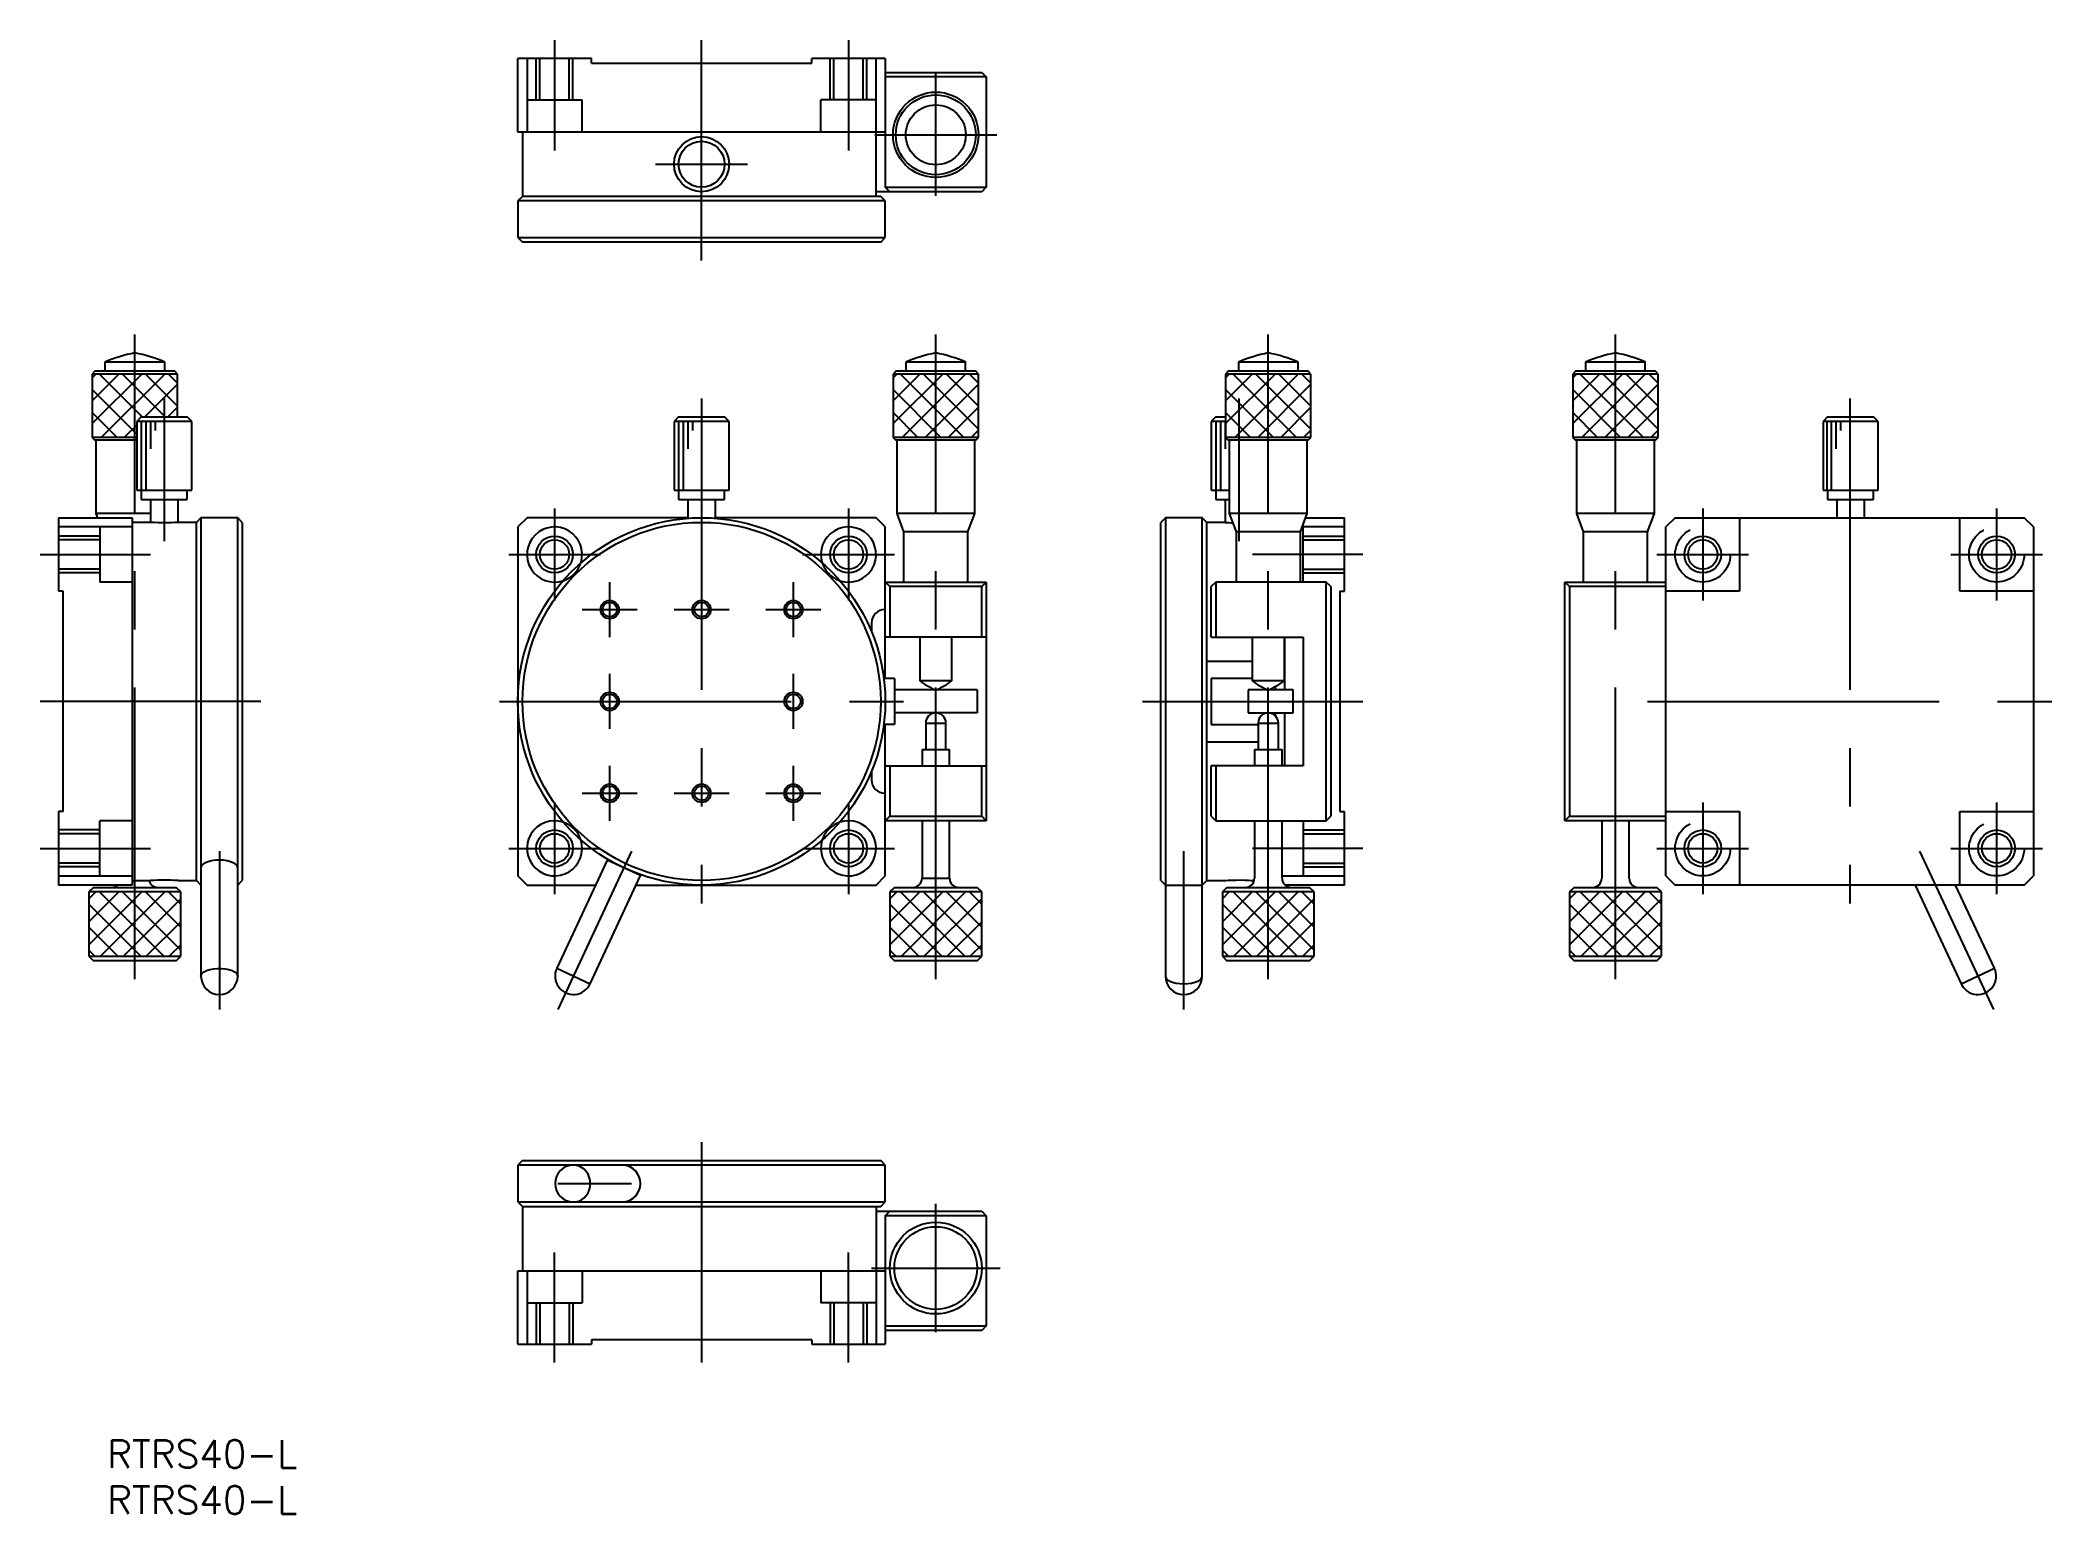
# Model space of a CAD drawing. Extents: x -72 to 147, y -88 to 72.
import ezdxf

# ---------------------------------------------------------------- set-up
doc = ezdxf.new("R2010")
doc.units = 0
doc.linetypes.add('CENTER', pattern=[50.8, 31.75, -6.35, 6.35, -6.35])
doc.linetypes.add('DASHED', pattern=[19.05, 12.7, -6.35])
doc.layers.get('0').update_dxf_attribs({"linetype": 'CONTINUOUS'})
doc.layers.add('CENTER', color=1, linetype='CENTER')
doc.styles.get("Standard").update_dxf_attribs({"font": 'txt.shx', "height": 3, "bigfont": 'bigfont.shx'})

msp = doc.modelspace()

# ---------------------------------------------------------------- linework, layer by layer
at = {"color": 7, "linetype": 'CONTINUOUS'}
for p, q in [((-20, 62), (-20, 70)), ((-12, 70), (-20, 70)), ((-19, 70), (-19, 62)), ((-12, 69.5), (-12, 70)), ((-12, 69.5), (12, 69.5)), ((20, 70), (12, 70)), ((12, 69.5), (12, 70)), ((19, 55), (19, 70)), ((20, 70), (20, 56)), ((20, 68.5), (30.5, 68.5)), ((31, 68), (20, 68)), ((30.5, 68.5), (31, 68)), ((31, 68), (31, 56)), ((20, 62), (-20, 62)), ((-19.5, 62), (-19.5, 55)), ((-19.5, 55), (-20, 54.5)), ((19.5, 55), (-19.5, 55)), ((30.5, 55.5), (19, 55.5)), ((20, 54.5), (19.5, 55)), ((20.5, 55.5), (20, 56)), ((20, 56), (31, 56)), ((31, 56), (30.5, 55.5)), ((20, 54.5), (-20, 54.5)), ((-20, 54.5), (-20, 50.5)), ((20, 50.5), (20, 54.5)), ((-20, 50.5), (20, 50.5)), ((-20, 50.5), (-19.5, 50)), ((19.5, 50), (20, 50.5)), ((19.5, 50), (-19.5, 50)), ((-66.05, 35.95), (-66.35, 35.65)), ((-65.95, 35.65), (-66.35, 35.25)), ((-63.45, 35.65), (-66.35, 32.75)), ((-60.95, 35.65), (-66.35, 30.25)), ((-57.05, 35.65), (-66.35, 35.65)), ((-66.35, 35.65), (-66.35, 28.75)), ((-57.35, 35.95), (-66.05, 35.95)), ((-60.89, 31), (-65.54, 35.65)), ((-58.45, 35.65), (-65.35, 28.75)), ((-58.45, 36.95), (-64.96, 36.95)), ((-64.96, 36.95), (-64.96, 35.95)), ((-58.39, 31), (-63.04, 35.65)), ((-57.05, 32.16), (-60.54, 35.65)), ((-58.45, 35.95), (-58.45, 36.95)), ((-57.05, 34.66), (-58.04, 35.65)), ((-57.05, 35.65), (-57.35, 35.95)), ((-57.05, 31), (-57.05, 35.65)), ((21.15, 35.95), (20.85, 35.65)), ((21.25, 35.65), (20.85, 35.25)), ((23.75, 35.65), (20.85, 32.75)), ((26.25, 35.65), (20.85, 30.25)), ((30.15, 35.65), (20.85, 35.65)), ((20.85, 35.65), (20.85, 28.75)), ((29.85, 35.95), (21.15, 35.95)), ((28.56, 28.75), (21.66, 35.65)), ((28.75, 35.65), (21.85, 28.75)), ((28.75, 36.95), (22.25, 36.95)), ((22.25, 36.95), (22.25, 35.95)), ((30.15, 29.66), (24.16, 35.65)), ((30.15, 32.16), (26.66, 35.65)), ((28.75, 35.95), (28.75, 36.95)), ((30.15, 34.66), (29.16, 35.65)), ((30.15, 35.65), (29.85, 35.95)), ((30.15, 28.75), (30.15, 35.65)), ((57.35, 35.95), (57.05, 35.65)), ((57.45, 35.65), (57.05, 35.25)), ((59.95, 35.65), (57.05, 32.75)), ((62.45, 35.65), (57.05, 30.25)), ((66.35, 35.65), (57.05, 35.65)), ((57.05, 35.65), (57.05, 28.75)), ((66.05, 35.95), (57.35, 35.95)), ((64.76, 28.75), (57.86, 35.65)), ((64.95, 35.65), (58.05, 28.75)), ((64.95, 36.95), (58.44, 36.95)), ((58.44, 36.95), (58.44, 35.95)), ((66.35, 29.66), (60.36, 35.65)), ((66.35, 32.16), (62.86, 35.65)), ((64.95, 35.95), (64.95, 36.95)), ((66.35, 34.66), (65.36, 35.65)), ((66.35, 35.65), (66.05, 35.95)), ((66.35, 28.75), (66.35, 35.65)), ((95.15, 35.95), (94.85, 35.65)), ((95.25, 35.65), (94.85, 35.25)), ((97.75, 35.65), (94.85, 32.75)), ((100.25, 35.65), (94.85, 30.25)), ((104.15, 35.65), (94.85, 35.65)), ((94.85, 35.65), (94.85, 28.75)), ((103.85, 35.95), (95.15, 35.95)), ((102.56, 28.75), (95.66, 35.65)), ((102.75, 35.65), (95.85, 28.75)), ((102.75, 36.95), (96.24, 36.95)), ((96.24, 36.95), (96.24, 35.95)), ((104.15, 29.66), (98.16, 35.65)), ((104.15, 32.16), (100.66, 35.65)), ((102.75, 35.95), (102.75, 36.95)), ((104.15, 34.66), (103.16, 35.65)), ((104.15, 35.65), (103.85, 35.95)), ((104.15, 28.75), (104.15, 35.65)), ((-61.5, 29.11), (-66.35, 33.96)), ((-57.05, 34.55), (-60.6, 31)), ((26.06, 28.75), (20.85, 33.96)), ((30.15, 34.55), (24.35, 28.75)), ((62.26, 28.75), (57.05, 33.96)), ((66.35, 34.55), (60.55, 28.75)), ((100.06, 28.75), (94.85, 33.96)), ((104.15, 34.55), (98.35, 28.75)), ((-63.64, 28.75), (-66.35, 31.46)), ((-61, 31), (-61.5, 30.5)), ((-61, 31), (-56, 31)), ((-57.05, 32.05), (-58.1, 31)), ((-55.5, 30.5), (-56, 31)), ((-2.5, 31), (-3, 30.5)), ((-2.5, 31), (2.5, 31)), ((3, 30.5), (2.5, 31)), ((23.56, 28.75), (20.85, 31.46)), ((30.15, 32.05), (26.85, 28.75)), ((56, 31), (55.5, 30.5)), ((56, 31), (57.05, 31)), ((59.76, 28.75), (57.05, 31.46)), ((66.35, 32.05), (63.05, 28.75)), ((97.56, 28.75), (94.85, 31.46)), ((104.15, 32.05), (100.85, 28.75)), ((122.6, 31), (122.1, 30.5)), ((122.6, 31), (127.6, 31)), ((128.1, 30.5), (127.6, 31)), ((-61.5, 28.75), (-66.35, 28.75)), ((-66.35, 28.75), (-66.05, 28.45)), ((-61.5, 30.1), (-62.85, 28.75)), ((-55.5, 30.5), (-61.5, 30.5)), ((-61.5, 30.5), (-61.5, 23)), ((-61, 30.5), (-61, 23)), ((-60.5, 30.5), (-60.5, 23)), ((-60, 30.5), (-60, 27.5)), ((-59.5, 30.5), (-59.5, 29.5)), ((-55.5, 23), (-55.5, 30.5)), ((3, 30.5), (-3, 30.5)), ((-3, 30.5), (-3, 23)), ((-2.5, 30.5), (-2.5, 23)), ((-2, 30.5), (-2, 23)), ((-1.5, 30.5), (-1.5, 27.5)), ((-1, 30.5), (-1, 29.5)), ((3, 23), (3, 30.5)), ((30.15, 28.75), (20.85, 28.75)), ((20.85, 28.75), (21.15, 28.45)), ((30.15, 29.55), (29.35, 28.75)), ((29.85, 28.45), (30.15, 28.75)), ((57.05, 30.5), (55.5, 30.5)), ((55.5, 30.5), (55.5, 23)), ((56, 30.5), (56, 23)), ((56.5, 30.5), (56.5, 23)), ((57, 30.5), (57, 27.5)), ((66.35, 28.75), (57.05, 28.75)), ((57.05, 28.75), (57.35, 28.45)), ((66.35, 29.55), (65.55, 28.75)), ((66.05, 28.45), (66.35, 28.75)), ((104.15, 28.75), (94.85, 28.75)), ((94.85, 28.75), (95.15, 28.45)), ((104.15, 29.55), (103.35, 28.75)), ((103.85, 28.45), (104.15, 28.75)), ((128.1, 30.5), (122.1, 30.5)), ((122.1, 30.5), (122.1, 23)), ((122.5, 30.5), (122.5, 23)), ((123, 30.5), (123, 23)), ((123.5, 30.5), (123.5, 27.5)), ((124, 30.5), (124, 29.5)), ((128.1, 23), (128.1, 30.5)), ((-61.5, 28.45), (-66.05, 28.45)), ((-65.95, 28.45), (-65.95, 20.45)), ((29.85, 28.45), (21.15, 28.45)), ((21.25, 28.45), (21.25, 20.45)), ((29.75, 20.45), (29.75, 28.45)), ((66.05, 28.45), (57.35, 28.45)), ((57.45, 28.45), (57.45, 20.45)), ((65.95, 20.45), (65.95, 28.45)), ((103.85, 28.45), (95.15, 28.45)), ((95.25, 28.45), (95.25, 20.45)), ((103.75, 20.45), (103.75, 28.45)), ((-61.5, 23), (-55.5, 23)), ((-61, 23), (-61, 22)), ((-61, 22), (-56, 22)), ((-60, 22), (-60, 19.5)), ((-57, 19.5), (-57, 22)), ((-56, 22), (-56, 23)), ((-3, 23), (3, 23)), ((-2.5, 23), (-2.5, 22)), ((-2.5, 22), (2.5, 22)), ((-1.5, 22), (-1.5, 19.94)), ((1.5, 19.94), (1.5, 22)), ((2.5, 22), (2.5, 23)), ((55.5, 23), (57.45, 23)), ((56, 23), (56, 22)), ((56, 22), (57.45, 22)), ((57, 22), (57, 19.5)), ((122.1, 23), (128.1, 23)), ((122.6, 23), (122.6, 22)), ((122.6, 22), (127.6, 22)), ((123.6, 22), (123.6, 20)), ((126.6, 20), (126.6, 22)), ((127.6, 22), (127.6, 23)), ((-70, 20), (-62, 20)), ((-70, 20), (-70, 12)), ((-60, 20.45), (-65.95, 20.45)), ((-65.95, 20.45), (-65.78, 20)), ((-62, 20), (-62, -20)), ((-54.5, 20), (-55, 19.5)), ((-54.5, 20), (-54.5, -29.91)), ((-50.5, 20), (-54.5, 20)), ((-50.5, -29.91), (-50.5, 20)), ((-50, 19.5), (-50.5, 20)), ((-19, 20), (-20, 19)), ((-1.5, 20), (-19, 20)), ((19, 20), (1.5, 20)), ((20, 19), (19, 20)), ((29.75, 20.45), (21.25, 20.45)), ((21.25, 20.45), (22, 18.45)), ((29, 18.45), (29.75, 20.45)), ((50.5, 20), (50, 19.5)), ((50.5, 20), (50.5, -29.91)), ((54.5, 20), (50.5, 20)), ((54.5, -29.91), (54.5, 20)), ((55, 19.5), (54.5, 20)), ((65.95, 20.45), (57.45, 20.45)), ((57.45, 20.45), (58.2, 18.45)), ((65.2, 18.45), (65.95, 20.45)), ((65.78, 20), (70, 20)), ((70, 12), (70, 20)), ((103.75, 20.45), (95.25, 20.45)), ((95.25, 20.45), (96, 18.45)), ((103, 18.45), (103.75, 20.45)), ((106, 20), (105, 19)), ((106, 20), (144, 20)), ((113, 20), (113, 12)), ((137, 12), (137, 20)), ((145, 19), (144, 20)), ((-62, 19), (-70, 19)), ((-60, 19.5), (-62, 19.5)), ((-55, 19.5), (-57, 19.5)), ((-55, -19.5), (-55, 19.5)), ((-50, 19.5), (-50, -19.5)), ((-20, 19), (-20, -19)), ((20, 2.5), (20, 19)), ((29, 18.45), (22, 18.45)), ((22, 18.45), (22, 13)), ((29, 13), (29, 18.45)), ((50, -19.5), (50, 19.5)), ((55, -19.5), (55, 19.5)), ((57, 19.5), (55, 19.5)), ((65.2, 18.45), (58.2, 18.45)), ((58.2, 18.45), (58.2, 13)), ((65.2, 13), (65.2, 18.45)), ((70, 19), (65.41, 19)), ((103, 18.45), (96, 18.45)), ((96, 18.45), (96, 13)), ((103, 13), (103, 18.45)), ((105, -19), (105, 19)), ((145, 19), (145, -19)), ((-69.5, 12), (-70, 12)), ((-69.5, -12), (-69.5, 12)), ((20, 13), (31, 13)), ((20.5, 12.5), (20, 13)), ((20.5, 12.5), (20.5, 7)), ((30.5, 12.5), (20.5, 12.5)), ((31, 13), (30.5, 12.5)), ((30.5, 7), (30.5, 12.5)), ((31, 13), (31, -13)), ((56, 13), (55.5, 12.5)), ((55.5, 7), (55.5, 12.5)), ((68, 13), (56, 13)), ((56, 13), (56, 7)), ((68, -13), (68, 13)), ((68.5, 12.5), (68, 13)), ((68.5, 12.5), (68.5, -12.5)), ((69.5, 12), (69.5, -12)), ((69.5, 12), (70, 12)), ((94, 13), (105, 13)), ((94, -13), (94, 13)), ((94.5, 12.5), (94, 13)), ((105, 12.5), (94.5, 12.5)), ((94.5, 12.5), (94.5, -12.5)), ((113, 12), (105, 12)), ((145, 12), (137, 12)), ((20, 10), (19.96, 10)), ((18.51, 8.55), (18.51, 7.57)), ((31, 7), (20, 7)), ((23.75, 7), (23.75, 2.25)), ((27.25, 2.25), (27.25, 7)), ((55.5, 7), (65.5, 7)), ((59.95, 7), (59.95, 2.25)), ((63.45, 2.25), (63.45, 7)), ((63.5, 1.25), (63.5, 7)), ((65.5, 7), (65.5, -7)), ((55, 4.39), (59.95, 4.39)), ((21, 2.5), (19.84, 2.5)), ((21, 2.5), (21, -2.5)), ((27.25, 2.25), (23.75, 2.25)), ((59.95, 2.5), (55.5, 2.5)), ((55.5, 2.5), (55.5, -2.5)), ((63.45, 2.25), (59.95, 2.25)), ((30, 1.25), (21, 1.25)), ((30, 1.25), (30, -1.25)), ((59.5, 1.25), (59.5, -1.25)), ((64.4, 1.25), (59.5, 1.25)), ((62.5, 1.25), (62.5, 1.63)), ((64.4, -1.25), (64.4, 1.25)), ((30, -1.25), (21, -1.25)), ((59.5, -1.25), (64.4, -1.25)), ((62.5, -1.6), (62.5, -1.25)), ((63.5, -7), (63.5, -1.25)), ((21, -2.5), (19.84, -2.5)), ((20, -19), (20, -2.5)), ((24.4, -2.35), (26.6, -2.35)), ((24.4, -2.35), (24.4, -5.25)), ((26.6, -5.25), (26.6, -2.35)), ((55.5, -2.5), (60.6, -2.5)), ((60.6, -2.35), (62.8, -2.35)), ((60.6, -2.35), (60.6, -5.25)), ((62.8, -5.25), (62.8, -2.35)), ((24, -5.25), (27, -5.25)), ((24, -5.25), (24, -7)), ((27, -7), (27, -5.25)), ((55, -4.39), (60.6, -4.39)), ((60.2, -5.25), (63.2, -5.25)), ((60.2, -5.25), (60.2, -7)), ((63.2, -7), (63.2, -5.25)), ((18.51, -7.57), (18.51, -8.55)), ((20, -7), (31, -7)), ((20.5, -7), (20.5, -12.5)), ((30.5, -12.5), (30.5, -7)), ((55.5, -12.5), (55.5, -7)), ((65.5, -7), (55.5, -7)), ((56, -7), (56, -13)), ((19.96, -10), (20, -10)), ((-70, -12), (-70, -20)), ((-69.5, -12), (-70, -12)), ((20, -13), (20.5, -12.5)), ((31, -13), (20, -13)), ((20.5, -12.5), (30.5, -12.5)), ((24, -13), (24, -19.25)), ((27, -19.25), (27, -13)), ((30.5, -12.5), (31, -13)), ((55.5, -12.5), (56, -13)), ((56, -13), (68, -13)), ((60.2, -13), (60.2, -19.25)), ((63.2, -19.25), (63.2, -13)), ((68, -13), (68.5, -12.5)), ((69.5, -12), (70, -12)), ((70, -20), (70, -12)), ((94, -13), (94.5, -12.5)), ((105, -13), (94, -13)), ((94.5, -12.5), (105, -12.5)), ((98, -13), (98, -19.25)), ((101, -19.25), (101, -13)), ((105, -12), (113, -12)), ((113, -12), (113, -20)), ((137, -12), (145, -12)), ((137, -20), (137, -12)), ((-10.26, -17.28), (-15.76, -29.06)), ((-6.64, -18.97), (-10.26, -17.28)), ((-70, -19), (-62, -19)), ((-62, -19.5), (-59.98, -19.5)), ((-57, -19.5), (-55, -19.5)), ((-55, -19.5), (-54.5, -20)), ((-50.5, -20), (-50, -19.5)), ((-20, -19), (-19, -20)), ((-12.13, -30.75), (-6.64, -18.97)), ((19, -20), (20, -19)), ((24, -19.25), (27, -19.25)), ((50, -19.5), (50.5, -20)), ((54.5, -20), (55, -19.5)), ((55, -19.5), (57, -19.5)), ((59.98, -19.5), (60.17, -19.5)), ((63.2, -19), (70, -19)), ((105, -19), (106, -20)), ((144, -20), (145, -19)), ((-62, -20), (-70, -20)), ((-66.2, -20.25), (-66.7, -20.75)), ((-65.95, -20.75), (-66.7, -21.5)), ((-63.45, -20.75), (-66.7, -24)), ((-60.95, -20.75), (-66.7, -26.5)), ((-56.7, -20.75), (-66.7, -20.75)), ((-66.7, -20.75), (-66.7, -27.75)), ((-66.2, -20.25), (-57.2, -20.25)), ((-58.54, -27.75), (-65.54, -20.75)), ((-58.45, -20.75), (-65.45, -27.75)), ((-56.7, -27.09), (-63.04, -20.75)), ((-56.7, -21.5), (-62.95, -27.75)), ((-56.7, -24.59), (-60.54, -20.75)), ((-56.7, -22.09), (-58.04, -20.75)), ((-56.7, -20.75), (-57.2, -20.25)), ((-56.7, -27.75), (-56.7, -20.75)), ((-19, -20), (-11.53, -20)), ((-7.12, -20), (19, -20)), ((21, -20.25), (20.5, -20.75)), ((21.25, -20.75), (20.5, -21.5)), ((23.75, -20.75), (20.5, -24)), ((26.25, -20.75), (20.5, -26.5)), ((30.5, -20.75), (20.5, -20.75)), ((20.5, -20.75), (20.5, -27.75)), ((21, -20.25), (30, -20.25)), ((28.66, -27.75), (21.66, -20.75)), ((28.75, -20.75), (21.75, -27.75)), ((30.5, -27.09), (24.16, -20.75)), ((30.5, -21.5), (24.25, -27.75)), ((30.5, -24.59), (26.66, -20.75)), ((30.5, -22.09), (29.16, -20.75)), ((30.5, -20.75), (30, -20.25)), ((30.5, -27.75), (30.5, -20.75)), ((50.5, -20), (54.5, -20)), ((57.2, -20.25), (56.7, -20.75)), ((57.45, -20.75), (56.7, -21.5)), ((59.95, -20.75), (56.7, -24)), ((62.45, -20.75), (56.7, -26.5)), ((66.7, -20.75), (56.7, -20.75)), ((56.7, -20.75), (56.7, -27.75)), ((57.2, -20.25), (66.2, -20.25)), ((64.86, -27.75), (57.86, -20.75)), ((64.95, -20.75), (57.95, -27.75)), ((66.7, -27.09), (60.36, -20.75)), ((66.7, -21.5), (60.45, -27.75)), ((66.7, -24.59), (62.86, -20.75)), ((70, -20), (63.54, -20)), ((66.7, -22.09), (65.36, -20.75)), ((66.7, -20.75), (66.2, -20.25)), ((66.7, -27.75), (66.7, -20.75)), ((95, -20.25), (94.5, -20.75)), ((95.25, -20.75), (94.5, -21.5)), ((97.75, -20.75), (94.5, -24)), ((100.25, -20.75), (94.5, -26.5)), ((104.5, -20.75), (94.5, -20.75)), ((94.5, -20.75), (94.5, -27.75)), ((95, -20.25), (104, -20.25)), ((102.66, -27.75), (95.66, -20.75)), ((102.75, -20.75), (95.75, -27.75)), ((104.5, -27.09), (98.16, -20.75)), ((104.5, -21.5), (98.25, -27.75)), ((104.5, -24.59), (100.66, -20.75)), ((104.5, -22.09), (103.16, -20.75)), ((104.5, -20.75), (104, -20.25)), ((104.5, -27.75), (104.5, -20.75)), ((144, -20), (106, -20)), ((132.12, -20), (137.13, -30.75)), ((140.76, -29.06), (136.53, -20)), ((-61.04, -27.75), (-66.7, -22.09)), ((-56.7, -24), (-60.45, -27.75)), ((26.16, -27.75), (20.5, -22.09)), ((30.5, -24), (26.75, -27.75)), ((62.36, -27.75), (56.7, -22.09)), ((66.7, -24), (62.95, -27.75)), ((100.16, -27.75), (94.5, -22.09)), ((104.5, -24), (100.75, -27.75)), ((-63.54, -27.75), (-66.7, -24.59)), ((23.66, -27.75), (20.5, -24.59)), ((59.86, -27.75), (56.7, -24.59)), ((97.66, -27.75), (94.5, -24.59)), ((-66.04, -27.75), (-66.7, -27.09)), ((-66.7, -27.75), (-56.7, -27.75)), ((-66.7, -27.75), (-66.2, -28.25)), ((-57.2, -28.25), (-66.2, -28.25)), ((-56.7, -26.5), (-57.95, -27.75)), ((-57.2, -28.25), (-56.7, -27.75)), ((21.16, -27.75), (20.5, -27.09)), ((20.5, -27.75), (30.5, -27.75)), ((20.5, -27.75), (21, -28.25)), ((30, -28.25), (21, -28.25)), ((30.5, -26.5), (29.25, -27.75)), ((30, -28.25), (30.5, -27.75)), ((57.36, -27.75), (56.7, -27.09)), ((56.7, -27.75), (66.7, -27.75)), ((56.7, -27.75), (57.2, -28.25)), ((66.2, -28.25), (57.2, -28.25)), ((66.7, -26.5), (65.45, -27.75)), ((66.2, -28.25), (66.7, -27.75)), ((95.16, -27.75), (94.5, -27.09)), ((94.5, -27.75), (104.5, -27.75)), ((94.5, -27.75), (95, -28.25)), ((104, -28.25), (95, -28.25)), ((104.5, -26.5), (103.25, -27.75)), ((104, -28.25), (104.5, -27.75)), ((-15.76, -29.06), (-12.13, -30.75)), ((137.13, -30.75), (140.76, -29.06)), ((-19.5, -50), (-20, -50.5)), ((-19.5, -50), (19.5, -50)), ((20, -50.5), (19.5, -50)), ((20, -50.5), (-20, -50.5)), ((-20, -50.5), (-20, -54.5)), ((20, -54.5), (20, -50.5)), ((-20, -54.5), (20, -54.5)), ((-20, -54.5), (-19.5, -55)), ((19.5, -55), (20, -54.5)), ((-19.5, -55), (19.5, -55)), ((-19.5, -55), (-19.5, -62)), ((19, -55), (19, -70)), ((19, -55.5), (30.5, -55.5)), ((20, -56), (20.5, -55.5)), ((31, -56), (20, -56)), ((20, -56), (20, -70)), ((30.5, -55.5), (31, -56)), ((31, -56), (31, -68)), ((-20, -70), (-20, -62)), ((-20, -62), (20, -62)), ((-19, -62), (-19, -70)), ((-20, -70), (-12, -70)), ((-12, -69.5), (-12, -70)), ((12, -69.5), (-12, -69.5)), ((12, -69.5), (12, -70)), ((12, -70), (20, -70)), ((20, -68), (31, -68)), ((30.5, -68.5), (20, -68.5)), ((31, -68), (30.5, -68.5))]:
    msp.add_line(p, q, dxfattribs=at)
at = {"color": 3, "linetype": 'DASHED'}
for p, q in [((-18, 65.5), (-18, 70)), ((-17.6, 65.5), (-17.6, 70)), ((-14.4, 65.5), (-14.4, 70)), ((-14, 65.5), (-14, 70)), ((14, 65.5), (14, 70)), ((14.4, 65.5), (14.4, 70)), ((17.6, 65.5), (17.6, 70)), ((18, 65.5), (18, 70)), ((-19, 65.5), (-13, 65.5)), ((-13, 62), (-13, 65.5)), ((13, 62), (13, 65.5)), ((19, 65.5), (13, 65.5)), ((-65.5, 18), (-70, 18)), ((-65.5, 17.6), (-70, 17.6)), ((-65.5, 19), (-65.5, 13)), ((65.5, 13), (65.5, 19)), ((65.5, 18), (70, 18)), ((65.5, 17.6), (70, 17.6)), ((-65.5, 14.4), (-70, 14.4)), ((-65.5, 14), (-70, 14)), ((65.5, 14.4), (70, 14.4)), ((65.5, 14), (70, 14)), ((-62, 13), (-65.5, 13)), ((-65.5, -19), (-65.5, -13)), ((-62, -13), (-65.5, -13)), ((65.5, -13), (65.5, -19)), ((-65.5, -14), (-70, -14)), ((-65.5, -14.4), (-70, -14.4)), ((65.5, -14), (70, -14)), ((65.5, -14.4), (70, -14.4)), ((-65.5, -17.6), (-70, -17.6)), ((-65.5, -18), (-70, -18)), ((65.5, -17.6), (70, -17.6)), ((65.5, -18), (70, -18)), ((-13, -62), (-13, -65.5)), ((13, -62), (13, -65.5)), ((-19, -65.5), (-13, -65.5)), ((-18, -65.5), (-18, -70)), ((-17.6, -65.5), (-17.6, -70)), ((-14.4, -65.5), (-14.4, -70)), ((-14, -65.5), (-14, -70)), ((19, -65.5), (13, -65.5)), ((14, -65.5), (14, -70)), ((14.4, -65.5), (14.4, -70)), ((17.6, -65.5), (17.6, -70)), ((18, -65.5), (18, -70))]:
    msp.add_line(p, q, dxfattribs=at)
at = {"color": 7, "linetype": 'CONTINUOUS', "flags": 128}
for points in [[(-57, 19.5), (-57.08, 19.49), (-57.33, 19.48), (-57.7, 19.46), (-58.17, 19.45), (-58.67, 19.44), (-59.15, 19.45), (-59.56, 19.47), (-59.85, 19.49), (-59.99, 19.5), (-59.98, 19.5)], [(-52.5, -17.28), (-52.93, -17.3), (-53.34, -17.36), (-53.71, -17.45), (-54.02, -17.58), (-54.27, -17.73), (-54.43, -17.9), (-54.5, -18.08), (-54.5, -18.13)], [(-50.5, -18.13), (-50.5, -18.08), (-50.57, -17.9), (-50.73, -17.73), (-50.98, -17.58), (-51.29, -17.45), (-51.66, -17.36), (-52.07, -17.3), (-52.5, -17.28)], [(57, -19.5), (57.08, -19.49), (57.33, -19.48), (57.7, -19.46), (58.17, -19.45), (58.67, -19.44), (59.15, -19.45), (59.56, -19.47), (59.85, -19.49), (59.99, -19.5), (59.98, -19.5)], [(-54.5, -29.91), (-54.47, -29.77), (-54.36, -29.6), (-54.16, -29.43), (-53.88, -29.29), (-53.53, -29.18), (-53.14, -29.11), (-52.72, -29.07), (-52.28, -29.07), (-51.86, -29.11), (-51.47, -29.18), (-51.12, -29.29), (-50.84, -29.43), (-50.64, -29.6), (-50.53, -29.77), (-50.5, -29.91)], [(50.5, -29.91), (50.5, -29.95), (50.57, -30.13), (50.73, -30.3), (50.98, -30.46), (51.29, -30.58), (51.66, -30.68), (52.07, -30.73), (52.5, -30.75)], [(52.5, -30.75), (52.93, -30.73), (53.34, -30.68), (53.71, -30.58), (54.02, -30.46), (54.27, -30.3), (54.43, -30.13), (54.5, -29.95), (54.5, -29.91)]]:
    msp.add_lwpolyline(points, dxfattribs=at)
at = {"color": 7, "linetype": 'CONTINUOUS'}
for centre, radius in [((25.5, 61.7), 4.65), ((25.5, 61.7), 4.35), ((25.5, 61.7), 3.26), ((0, 58.5), 3), ((0, 58.5), 2.5), ((0, 0), 20), ((0, 0), 19.5), ((-16, 16), 1.6), ((16, 16), 1.6), ((109, 16), 1.6), ((141, 16), 1.6), ((-10, 10), 0.783), ((0, 10), 0.783), ((10, 10), 0.783), ((-10, 0), 0.783), ((10, 0), 0.783), ((-10, -10), 0.783), ((0, -10), 0.783), ((10, -10), 0.783), ((-16, -16), 1.6), ((16, -16), 1.6), ((109, -16), 1.6), ((141, -16), 1.6), ((25.5, -61.7), 5), ((25.5, -61.7), 4.5)]:
    msp.add_circle(centre, radius, dxfattribs=at)
at = {"color": 3, "linetype": 'CONTINUOUS'}
for centre, radius in [((-16, 16), 2), ((16, 16), 2), ((109, 16), 2), ((141, 16), 2), ((-10, 10), 1), ((0, 10), 1), ((10, 10), 1), ((-10, 0), 1), ((10, 0), 1), ((-10, -10), 1), ((0, -10), 1), ((10, -10), 1), ((-16, -16), 2), ((16, -16), 2), ((109, -16), 2), ((141, -16), 2)]:
    msp.add_circle(centre, radius, dxfattribs=at)
at = {"color": 3, "linetype": 'DASHED'}
for centre in [(109, 16), (141, 16), (109, -16), (141, -16)]:
    msp.add_circle(centre, 3, dxfattribs=at)
at = {"color": 7, "linetype": 'CONTINUOUS'}
for centre, radius, start, end in [((-58.95, 23.2), 15, 100.5606, 113.5954), ((-64.45, 23.2), 15, 66.4046, 79.4394), ((28.25, 23.2), 15, 100.5606, 113.5954), ((22.75, 23.2), 15, 66.4046, 79.4394), ((64.45, 23.2), 15, 100.5606, 113.5954), ((58.95, 23.2), 15, 66.4046, 79.4394), ((102.25, 23.2), 15, 100.5606, 113.5954), ((96.75, 23.2), 15, 66.4046, 79.4394), ((-16, 16), 3, 341.9694, 288.0306), ((16, 16), 3, 251.9694, 198.0306), ((58.48, 38.66), 19.22, 265.5914, 268.0502), ((19.96, 8.55), 1.45, 90, 180), ((28.56, 8.64), 8, 233.0182, 247.4921), ((22.44, 8.64), 8, 292.5079, 306.9818), ((64.76, 8.64), 8, 233.0182, 247.4921), ((58.64, 8.64), 8, 292.5079, 306.9818), ((25.5, -2.35), 1.1, 0, 180), ((61.7, -2.35), 1.1, 0, 180), ((19.96, -8.55), 1.45, 180, 270), ((-16, -16), 3, 71.9694, 18.0306), ((16, -16), 3, 161.9694, 108.0306), ((-59.2, -19.25), 1, 194.4775, 270), ((-58.5, -38.95), 19.5, 85.5894, 94.3568), ((23, -19.25), 1, 270, 0), ((28, -19.25), 1, 180, 270), ((59.2, -19.25), 1, 270, 0), ((64.2, -19.25), 1, 180, 270), ((97, -19.25), 1, 270, 0), ((102, -19.25), 1, 180, 270), ((-64.2, -19.25), 1, 270, 311.4096), ((-52.5, -29.91), 2, 180, 0), ((-13.95, -29.91), 2, 155, 335), ((52.5, -29.91), 2, 180, 0), ((138.95, -29.91), 2, 205, 25), ((-13.95, -52.5), 2, 90, 270), ((-14.04, -52.38), 1.91, 356.4893, 80.5207), ((-14.04, -52.62), 1.91, 279.4793, 3.5107), ((-8.67, -52.5), 2.01, 276.3251, 83.6749)]:
    msp.add_arc(centre, radius, start, end, dxfattribs=at)
at = {"color": 3, "linetype": 'DASHED'}
for centre, start, end in [((-16, 16), 288.0306, 341.9694), ((16, 16), 198.0306, 251.9694), ((-16, -16), 18.0306, 71.9694), ((16, -16), 108.0306, 161.9694)]:
    msp.add_arc(centre, 3, start, end, dxfattribs=at)
at = {"layer": 'CENTER', "color": 1, "linetype": 'CENTER'}
for p, q in [((-16, 72), (-16, 60)), ((0, 48), (0, 72)), ((16, 72), (16, 60)), ((25.5, 55.05), (25.5, 68.35)), ((18.85, 61.7), (32.15, 61.7)), ((-5, 58.5), (5, 58.5)), ((-61.7, -30.25), (-61.7, 39.95)), ((25.5, -30.25), (25.5, 39.95)), ((61.7, -30.25), (61.7, 39.95)), ((99.5, -30.25), (99.5, 39.95)), ((-58.5, 33), (-58.5, 17.44)), ((0, 33), (0, -22)), ((58.5, 33), (58.5, 17.44)), ((125, 33), (125, -22)), ((-16, 21), (-16, 11)), ((16, 21), (16, 11)), ((109, 21), (109, 11)), ((141, 21), (141, 11)), ((-72, 16), (-60, 16)), ((-21, 16), (-11, 16)), ((11, 16), (21, 16)), ((72, 16), (60, 16)), ((104, 16), (114, 16)), ((136, 16), (146, 16)), ((-10, 7), (-10, 13)), ((10, 7), (10, 13)), ((-13, 10), (-7, 10)), ((-3, 10), (3, 10)), ((7, 10), (13, 10)), ((-10, -3), (-10, 3)), ((10, -3), (10, 3)), ((-48, 0), (-72, 0)), ((-22, 0), (22, 0)), ((48, 0), (72, 0)), ((103, 0), (147, 0)), ((-10, -13), (-10, -7)), ((10, -13), (10, -7)), ((-13, -10), (-7, -10)), ((-3, -10), (3, -10)), ((7, -10), (13, -10)), ((-16, -11), (-16, -21)), ((16, -11), (16, -21)), ((109, -11), (109, -21)), ((141, -11), (141, -21)), ((-72, -16), (-60, -16)), ((-52.5, -16.31), (-52.5, -33.53)), ((-21, -16), (-11, -16)), ((-7.61, -16.31), (-15.64, -33.53)), ((11, -16), (21, -16)), ((52.5, -33.53), (52.5, -16.31)), ((72, -16), (60, -16)), ((104, -16), (114, -16)), ((132.61, -16.31), (140.64, -33.53)), ((136, -16), (146, -16)), ((0, -48), (0, -72)), ((-15.64, -52.5), (-7.61, -52.5)), ((25.5, -68.7), (25.5, -54.7)), ((-16, -72), (-16, -60)), ((16, -72), (16, -60)), ((18.5, -61.7), (32.5, -61.7))]:
    msp.add_line(p, q, dxfattribs=at)

# ---------------------------------------------------------------- texts
at = {"color": 7, "linetype": 'CONTINUOUS'}
for p in [(-64.72, -83.46), (-64.72, -88.46)]:
    msp.add_text('RTRS40-L', height=3, dxfattribs=at).set_placement(p)

doc.saveas('drawing.dxf')
